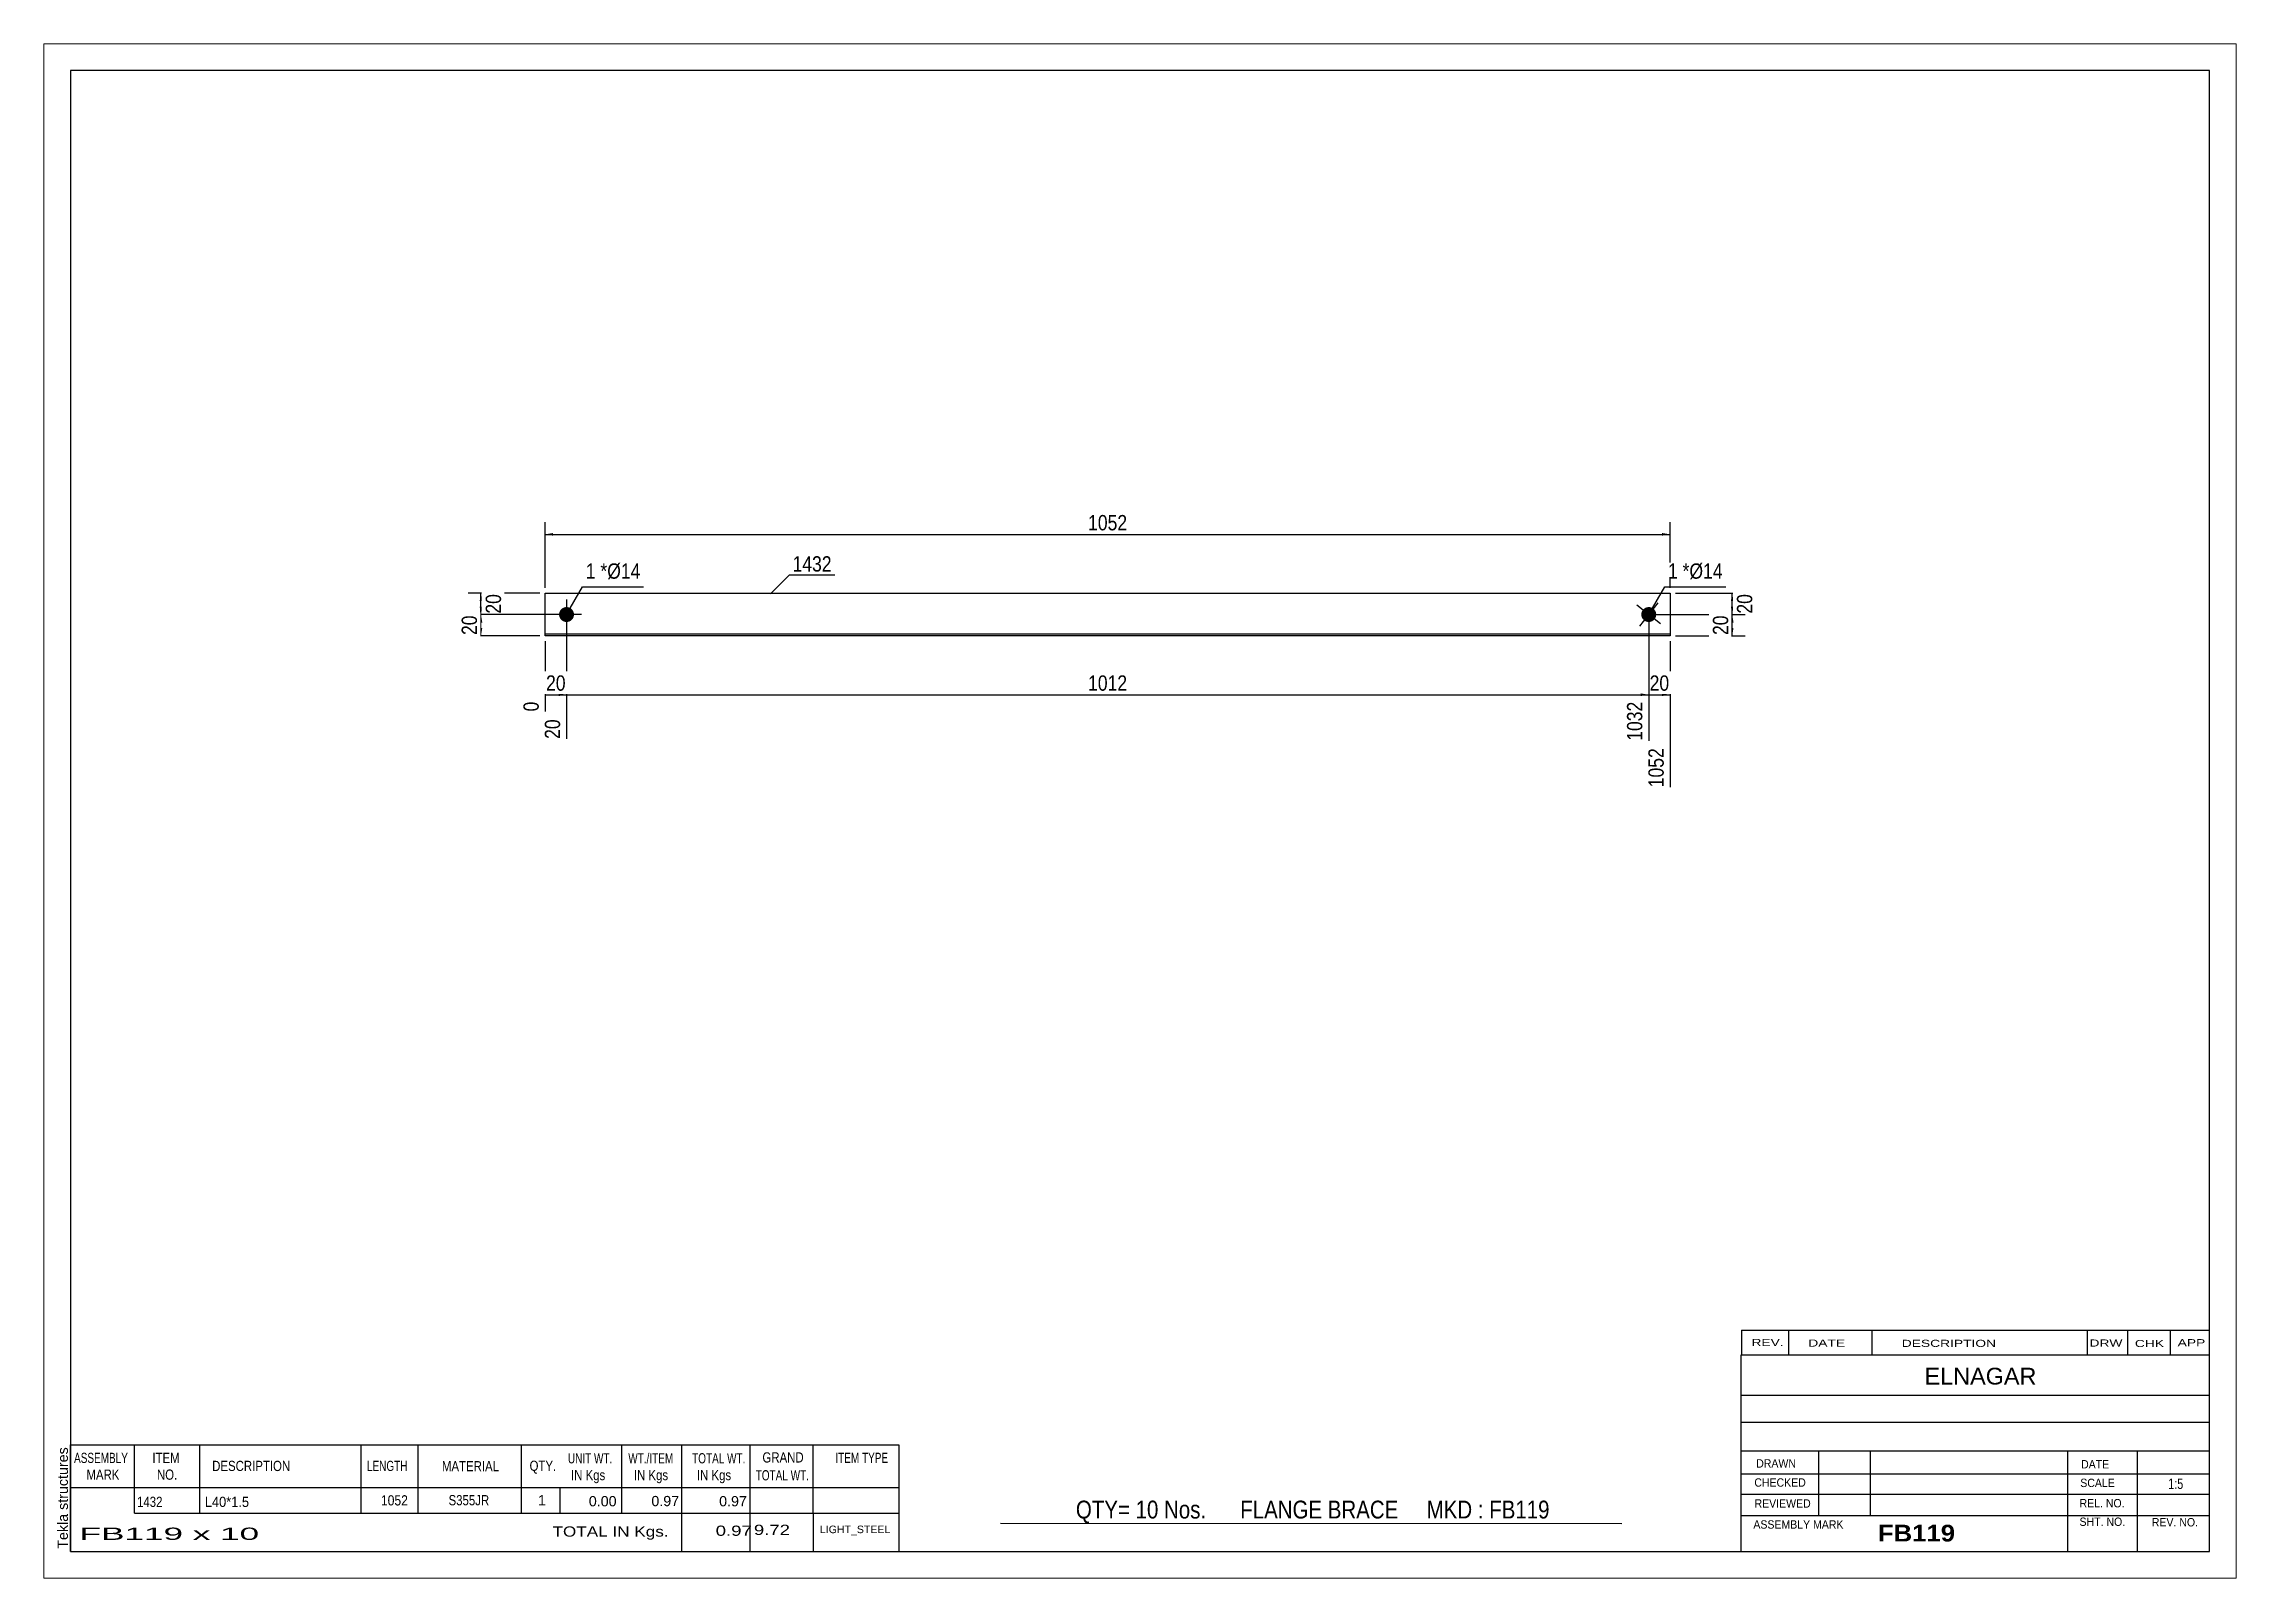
# Paper-space layout 'Layout1' of a CAD drawing. Header units: millimetres. Extents: x 0 to 410, y 0 to 287.
# The model-space entities are those that its viewports show. They can reach past a viewport. Long polylines and large blocks are cut down to what shows.
import ezdxf

# ---------------------------------------------------------------- set-up
doc = ezdxf.new("R2010")
doc.units = ezdxf.units.MM
doc.layers.add('Viewport layer', color=7, linetype='Continuous', plot=False)
doc.styles.add('Arial', font='ARIAL.TTF', dxfattribs={"height": 0.2})
doc.styles.add('Arial Bold', font='ARIALBD.TTF', dxfattribs={"height": 0.2})
doc.styles.add('Arial Narrow', font='ARIALN.TTF', dxfattribs={"height": 0.2})

# ---------------------------------------------------------------- blocks, each defined once
blk = doc.blocks.new('Unknown-627374387-1458')
at = {"color": 5, "linetype": 'Continuous'}
for p, q in [((405, 282), (5, 282)), ((5, 282), (5, 5)), ((405, 5), (405, 282)), ((5, 5), (405, 5))]:
    blk.add_line(p, q, dxfattribs=at)
at = {"color": 174, "linetype": 'Continuous', "style": 'Arial'}
blk.add_text('Tekla structures', height=1.9102, rotation=90, dxfattribs=at).set_placement((4.5, 5.5))
blk = doc.blocks.new('Part-627374387-1227 - 1212')
at = {"color": 2, "linetype": 'Continuous'}
for p, q in [((93.75, 176.25), (93.75, 184.25)), ((93.75, 184.25), (304.14, 184.25)), ((304.14, 184.25), (304.14, 176.25)), ((304.14, 176.55), (93.75, 176.55)), ((304.14, 176.25), (93.75, 176.25))]:
    blk.add_line(p, q, dxfattribs=at)
blk = doc.blocks.new('Bolt-627374387-1228 - 1212')
at = {"linetype": 'Continuous'}
blk.add_hatch(color=3, dxfattribs=at).paths.add_polyline_path([(97.75, 178.85, -1), (97.75, 181.65, -1)])
at = {"color": 3, "linetype": 'Continuous'}
for p, q in [((97.75, 183.05), (97.75, 177.45)), ((100.55, 180.25), (94.95, 180.25))]:
    blk.add_line(p, q, dxfattribs=at)
blk = doc.blocks.new('Bolt-627374387-1229 - 1212')
at = {"linetype": 'Continuous'}
blk.add_hatch(color=3, dxfattribs=at).paths.add_polyline_path([(299.28, 179.15, -1), (301.01, 181.35, -1)])
at = {"color": 3, "linetype": 'Continuous'}
for p, q in [((302.34, 178.52), (297.94, 181.98)), ((301.87, 182.45), (298.41, 178.05))]:
    blk.add_line(p, q, dxfattribs=at)
blk = doc.blocks.new('StraightDimension-627374387-1236 - 1212')
at = {"linetype": 'Continuous'}
blk.add_hatch(color=7, dxfattribs=at).paths.add_polyline_path([(302.64, 165.5), (304.14, 165.25), (302.64, 165)])
at = {"color": 7, "linetype": 'Continuous'}
for p, q in [((300.14, 179.25), (300.14, 156.64)), ((304.14, 175.25), (304.14, 147.94)), ((300.14, 165.25), (304.14, 165.25))]:
    blk.add_line(p, q, dxfattribs=at)
at = {"color": 0}
blk.add_wipeout([(304.57, 165.4), (304.57, 169.6), (299.71, 169.6), (299.71, 165.4)], dxfattribs=at)
at = {"color": 0, "linetype": 'Continuous'}
blk.add_wipeout([(303.54, 155.85), (299.34, 155.85), (299.34, 147.34), (303.54, 147.34)], dxfattribs=at)
at = {"color": 3, "style": 'Arial Narrow'}
blk.add_text('20', height=2.863, dxfattribs=at).set_placement((300.31, 166))
at = {"color": 3, "linetype": 'Continuous', "style": 'Arial Narrow'}
blk.add_text('1052', height=2.863, rotation=90.0002, dxfattribs=at).set_placement((302.94, 147.94))
blk = doc.blocks.new('StraightDimension-627374387-1237 - 1212')
at = {"linetype": 'Continuous'}
blk.add_hatch(color=7, dxfattribs=at).paths.add_polyline_path([(298.64, 165.5), (300.14, 165.25), (298.64, 165)])
at = {"color": 7, "linetype": 'Continuous'}
for p, q in [((97.75, 179.25), (97.75, 156.99)), ((300.14, 179.25), (300.14, 156.64)), ((97.75, 165.25), (300.14, 165.25))]:
    blk.add_line(p, q, dxfattribs=at)
at = {"color": 0}
blk.add_wipeout([(203.2, 165.4), (203.2, 169.6), (194.69, 169.6), (194.69, 165.4)], dxfattribs=at)
at = {"color": 0, "linetype": 'Continuous'}
blk.add_wipeout([(299.54, 164.55), (295.34, 164.55), (295.34, 156.04), (299.54, 156.04)], dxfattribs=at)
at = {"color": 3, "style": 'Arial Narrow'}
blk.add_text('1012', height=2.863, dxfattribs=at).set_placement((195.29, 166))
at = {"color": 3, "linetype": 'Continuous', "style": 'Arial Narrow'}
blk.add_text('1032', height=2.863, rotation=90.0002, dxfattribs=at).set_placement((298.94, 156.64))
blk = doc.blocks.new('StraightDimension-627374387-1238 - 1212')
at = {"linetype": 'Continuous'}
blk.add_hatch(color=7, dxfattribs=at).paths.add_polyline_path([(96.25, 165.5), (97.75, 165.25), (96.25, 165)])
at = {"color": 7, "linetype": 'Continuous'}
for p, q in [((97.75, 179.25), (97.75, 156.99)), ((93.75, 175.25), (93.75, 162.12)), ((93.75, 165.25), (97.75, 165.25))]:
    blk.add_line(p, q, dxfattribs=at)
at = {"color": 0}
blk.add_wipeout([(98.18, 165.4), (98.18, 169.6), (93.32, 169.6), (93.32, 165.4)], dxfattribs=at)
at = {"color": 0, "linetype": 'Continuous'}
blk.add_wipeout([(97.15, 161.25), (92.95, 161.25), (92.95, 156.39), (97.15, 156.39)], dxfattribs=at)
blk.add_wipeout([(93.15, 164.55), (88.95, 164.55), (88.95, 161.52), (93.15, 161.52)], dxfattribs=at)
at = {"color": 3, "style": 'Arial Narrow'}
blk.add_text('20', height=2.863, dxfattribs=at).set_placement((93.92, 166))
at = {"color": 3, "linetype": 'Continuous', "style": 'Arial Narrow'}
for s, height, p in [('0', 2.86, (92.55, 162.12)), ('20', 2.863, (96.55, 156.99))]:
    blk.add_text(s, height=height, rotation=90.0002, dxfattribs=at).set_placement(p)
blk = doc.blocks.new('StraightDimension-627374387-1249 - 1212')
at = {"linetype": 'Continuous'}
for points in [[(95.25, 195), (93.75, 195.25), (95.25, 195.5)], [(302.64, 195.5), (304.14, 195.25), (302.64, 195)]]:
    blk.add_hatch(color=7, dxfattribs=at).paths.add_polyline_path(points)
at = {"color": 7, "linetype": 'Continuous'}
for p, q in [((93.75, 185.25), (93.75, 197.5)), ((304.14, 185.25), (304.14, 197.5)), ((93.75, 195.25), (304.14, 195.25))]:
    blk.add_line(p, q, dxfattribs=at)
at = {"color": 0}
blk.add_wipeout([(203.2, 195.4), (203.2, 199.6), (194.69, 199.6), (194.69, 195.4)], dxfattribs=at)
at = {"color": 3, "style": 'Arial Narrow'}
blk.add_text('1052', height=2.863, dxfattribs=at).set_placement((195.29, 196))
blk = doc.blocks.new('StraightDimension-627374387-1253 - 1212')
at = {"linetype": 'Continuous'}
for points in [[(315.5, 182.75), (315.75, 184.25), (316, 182.75)], [(316, 181.75), (315.75, 180.25), (315.5, 181.75)]]:
    blk.add_hatch(color=7, dxfattribs=at).paths.add_polyline_path(points)
at = {"color": 7, "linetype": 'Continuous'}
for p, q in [((305.14, 184.25), (318, 184.25)), ((315.75, 180.25), (315.75, 184.25)), ((301.14, 180.25), (318, 180.25))]:
    blk.add_line(p, q, dxfattribs=at)
at = {"color": 0}
blk.add_wipeout([(320.1, 184.68), (315.9, 184.68), (315.9, 179.82), (320.1, 179.82)], dxfattribs=at)
at = {"color": 3, "style": 'Arial Narrow'}
blk.add_text('20', height=2.863, rotation=90.0002, dxfattribs=at).set_placement((319.5, 180.42))
blk = doc.blocks.new('StraightDimension-627374387-1254 - 1212')
at = {"linetype": 'Continuous'}
for points in [[(315.5, 178.75), (315.75, 180.25), (316, 178.75)], [(316, 177.75), (315.75, 176.25), (315.5, 177.75)]]:
    blk.add_hatch(color=7, dxfattribs=at).paths.add_polyline_path(points)
at = {"color": 7, "linetype": 'Continuous'}
for p, q in [((301.14, 180.25), (318.15, 180.25)), ((315.75, 176.25), (315.75, 180.25)), ((305.14, 176.25), (318.15, 176.25))]:
    blk.add_line(p, q, dxfattribs=at)
at = {"color": 0}
blk.add_wipeout([(315.6, 180.68), (311.4, 180.68), (311.4, 175.82), (315.6, 175.82)], dxfattribs=at)
at = {"color": 3, "style": 'Arial Narrow'}
blk.add_text('20', height=2.863, rotation=90.0002, dxfattribs=at).set_placement((315, 176.42))
blk = doc.blocks.new('StraightDimension-627374387-1261 - 1212')
at = {"linetype": 'Continuous'}
for points in [[(81.5, 182.75), (81.75, 184.25), (82, 182.75)], [(82, 181.75), (81.75, 180.25), (81.5, 181.75)]]:
    blk.add_hatch(color=7, dxfattribs=at).paths.add_polyline_path(points)
at = {"color": 7, "linetype": 'Continuous'}
for p, q in [((92.75, 184.25), (79.35, 184.25)), ((81.75, 180.25), (81.75, 184.25)), ((96.75, 180.25), (79.35, 180.25))]:
    blk.add_line(p, q, dxfattribs=at)
at = {"color": 0}
blk.add_wipeout([(86.1, 184.68), (81.9, 184.68), (81.9, 179.82), (86.1, 179.82)], dxfattribs=at)
at = {"color": 3, "style": 'Arial Narrow'}
blk.add_text('20', height=2.863, rotation=90.0002, dxfattribs=at).set_placement((85.5, 180.42))
blk = doc.blocks.new('StraightDimension-627374387-1262 - 1212')
at = {"linetype": 'Continuous'}
for points in [[(81.5, 178.75), (81.75, 180.25), (82, 178.75)], [(82, 177.75), (81.75, 176.25), (81.5, 177.75)]]:
    blk.add_hatch(color=7, dxfattribs=at).paths.add_polyline_path(points)
at = {"color": 7, "linetype": 'Continuous'}
for p, q in [((96.75, 180.25), (79.5, 180.25)), ((81.75, 176.25), (81.75, 180.25)), ((92.75, 176.25), (79.5, 176.25))]:
    blk.add_line(p, q, dxfattribs=at)
at = {"color": 0}
blk.add_wipeout([(81.6, 180.68), (77.4, 180.68), (77.4, 175.82), (81.6, 175.82)], dxfattribs=at)
at = {"color": 3, "style": 'Arial Narrow'}
blk.add_text('20', height=2.863, rotation=90.0002, dxfattribs=at).set_placement((81, 176.42))
blk = doc.blocks.new('CBS_CALLOFF-627374387-1482')
at = {"color": 7, "linetype": 'Continuous'}
blk.add_line((178.88, 10.27), (295.11, 10.25), dxfattribs=at)
at = {"color": 3, "linetype": 'Continuous', "style": 'Arial Narrow'}
blk.add_text('QTY= 10 Nos.      FLANGE BRACE     MKD : FB119', height=3.3405, dxfattribs=at).set_placement((193.01, 11.16))
blk = doc.blocks.new('CBS_BOM-627374387-1481')
at = {"color": 7, "linetype": 'Continuous'}
for p, q in [((4.97, 16.97), (4.97, 24.97)), ((4.97, 24.97), (159.89, 24.97)), ((16.97, 16.97), (16.97, 24.97)), ((29.16, 16.97), (29.16, 24.97)), ((59.32, 16.97), (59.32, 24.97)), ((70, 16.97), (70, 24.97)), ((89.32, 16.97), (89.32, 24.97)), ((108.12, 16.97), (108.12, 24.97)), ((119.33, 16.97), (119.33, 24.97)), ((132.12, 16.97), (132.12, 24.97)), ((143.87, 16.97), (143.87, 24.97)), ((159.89, 24.96), (159.89, 16.98)), ((4.97, 16.97), (159.89, 16.97)), ((4.97, 12.17), (4.97, 16.97)), ((16.97, 12.17), (16.97, 16.97)), ((29.16, 12.17), (29.16, 16.97)), ((59.32, 12.17), (59.32, 16.97)), ((70, 12.17), (70, 16.97)), ((89.32, 12.17), (89.32, 16.97)), ((96.58, 12.17), (96.58, 16.97)), ((108.12, 12.17), (108.12, 16.97)), ((119.33, 12.17), (119.33, 16.97)), ((132.12, 12.17), (132.12, 16.97)), ((143.89, 12.17), (143.89, 16.97)), ((159.89, 16.97), (159.89, 12.17)), ((4.97, 4.97), (4.97, 12.15)), ((16.97, 12.17), (159.89, 12.17)), ((119.33, 4.97), (119.33, 12.15)), ((132.12, 4.97), (132.12, 12.15)), ((143.93, 4.97), (143.93, 12.15)), ((159.89, 12.17), (159.89, 4.97)), ((4.97, 4.97), (159.89, 4.97))]:
    blk.add_line(p, q, dxfattribs=at)
at = {"color": 3, "linetype": 'Continuous', "style": 'Arial'}
for s, height, width, p in [('ASSEMBLY', 1.91, 0.7, (5.65, 21.54)), ('ITEM', 1.91, 0.8, (20.3, 21.54)), ('DESCRIPTION', 1.9102, 0.8, (31.48, 20.04)), ('LENGTH', 1.91, 0.7, (60.43, 20.04)), ('MATERIAL', 1.91, 0.8, (74.45, 19.99)), ('QTY.', 1.91, 0.8, (90.84, 20.07)), ('UNIT WT.', 1.91, 0.7, (98.01, 21.47)), ('WT./ITEM', 1.91, 0.7, (109.3, 21.47)), ('TOTAL WT.', 1.91, 0.7, (121.24, 21.47)), ('GRAND', 1.91, 0.8, (134.39, 21.63)), ('ITEM TYPE', 1.91, 0.7, (148.03, 21.55)), ('MARK', 1.91, 0.8, (7.97, 18.41)), ('NO.', 1.91, 0.8, (21.15, 18.41)), ('IN Kgs', 1.91, 0.8, (98.59, 18.33)), ('IN Kgs', 1.91, 0.8, (110.34, 18.33)), ('IN Kgs', 1.91, 0.8, (122.13, 18.33)), ('TOTAL WT.', 1.91, 0.7, (133.13, 18.29))]:
    blk.add_text(s, height=height, dxfattribs=dict(at, width=width)).set_placement(p)
at = {"color": 7, "linetype": 'Continuous', "style": 'Arial'}
for s, width, p in [('1432', 0.8, (17.43, 13.32)), ('L40*1.5', 0.9, (30.1, 13.32)), ('1052', 0.85, (63.04, 13.6)), ('S355JR', 0.8, (75.69, 13.63))]:
    blk.add_text(s, height=1.91, dxfattribs=dict(at, width=width)).set_placement(p)
for s, p in [('1', (92.41, 13.63)), ('0.00', (101.92, 13.44)), ('0.97', (113.62, 13.47)), ('0.97', (126.29, 13.44))]:
    blk.add_text(s, height=1.91, dxfattribs=at).set_placement(p)
at = {"color": 6, "linetype": 'Continuous', "style": 'Arial'}
for s, height, width, p in [('FB119 x 10', 2.292, 2.05, (6.69, 7.16)), ('TOTAL IN Kgs.', 1.9102, 1.2, (95.13, 7.77)), ('0.97', 1.91, 1.3, (125.65, 7.92)), ('9.72', 1.91, 1.3, (132.79, 8.08))]:
    blk.add_text(s, height=height, dxfattribs=dict(at, width=width)).set_placement(p)
blk.add_text('LIGHT_STEEL', height=1.4135, dxfattribs=at).set_placement((145.14, 8.42))
blk = doc.blocks.new('CBS_NAME_BLOG-627374387-1483')
at = {"color": 7, "linetype": 'Continuous'}
for p, q in [((317.41, 41.75), (404.93, 41.75)), ((317.41, 5.04), (317.41, 41.75)), ((317.41, 34.21), (404.93, 34.21)), ((317.48, 29.16), (405, 29.16)), ((317.41, 23.79), (404.93, 23.79)), ((331.93, 11.68), (331.93, 23.78)), ((341.62, 11.71), (341.62, 23.78)), ((378.53, 5.04), (378.53, 23.77)), ((391.58, 5.04), (391.58, 23.78)), ((317.42, 19.49), (405, 19.51)), ((317.41, 15.74), (404.93, 15.74)), ((317.41, 11.7), (404.93, 11.7)), ((317.41, 5), (405, 5))]:
    blk.add_line(p, q, dxfattribs=at)
at = {"color": 3, "linetype": 'Continuous', "style": 'Arial'}
blk.add_text('ELNAGAR', height=3.133, dxfattribs=at).set_placement((351.73, 36.22))
at = {"color": 3, "linetype": 'Continuous'}
for s, height, style, width, p in [('DRAWN', 1.566, 'Arial', 0.9, (320.24, 20.68)), ('DATE', 1.566, 'Arial', 0.9, (381, 20.52)), ('CHECKED', 1.566, 'Arial', 0.9, (319.89, 17.11)), ('SCALE', 1.566, 'Arial', 0.9, (380.85, 17.04)), ('1:5', 1.957, 'Arial Narrow', 0.9, (397.3, 16.68)), ('REVIEWED', 1.566, 'Arial', 0.9, (319.93, 13.19)), ('REL. NO.', 1.566, 'Arial', 0.9, (380.71, 13.24)), ('ASSEMBLY MARK', 1.5663, 'Arial', 0.9, (319.71, 9.26)), ('FB119', 3.131, 'Arial Bold', 1.1, (342.99, 6.86)), ('SHT. NO.', 1.566, 'Arial', 0.9, (380.71, 9.77)), ('REV. NO.', 1.566, 'Arial', 0.9, (394.23, 9.68))]:
    blk.add_text(s, height=height, dxfattribs=dict(at, style=style, width=width)).set_placement(p)
blk = doc.blocks.new('CBS_REVISION-627374387-1484')
at = {"color": 7, "linetype": 'Continuous'}
for p, q in [((317.49, 46.38), (404.99, 46.38)), ((317.49, 46.38), (317.49, 41.75)), ((326.29, 46.38), (326.29, 41.75)), ((341.88, 46.38), (341.88, 41.81)), ((382.14, 46.38), (382.14, 41.75)), ((389.68, 46.38), (389.68, 41.75)), ((397.63, 46.38), (397.63, 41.75)), ((317.49, 41.75), (404.99, 41.75))]:
    blk.add_line(p, q, dxfattribs=at)
at = {"color": 7, "style": 'Arial Narrow', "width": 1.7}
for s, height, p in [('REV.', 1.326, (319.35, 43.43)), ('DATE', 1.326, (329.98, 43.31)), ('DESCRIPTION', 1.3257, (347.46, 43.26)), ('DRW', 1.326, (382.57, 43.32)), ('CHK', 1.326, (391.06, 43.23)), ('APP', 1.326, (399.06, 43.38))]:
    blk.add_text(s, height=height, dxfattribs=at).set_placement(p)
blk = doc.blocks.new('Mark-627374387-1268 - 1212')
at = {"color": 0}
blk.add_wipeout([(147.34, 188.29), (147.34, 191.29), (140.02, 191.29), (140.02, 188.29)], dxfattribs=at)
blk.add_wipeout([(147.34, 188.29), (147.34, 191.29), (140.02, 191.29), (140.02, 188.29)], dxfattribs=at)
at = {"color": 7, "linetype": 'Continuous'}
for p, q in [((135.89, 184.15), (139.42, 187.69)), ((139.42, 187.69), (147.94, 187.69))]:
    blk.add_line(p, q, dxfattribs=at)
at = {"color": 3, "style": 'Arial Narrow'}
blk.add_text('1432', height=2.863, dxfattribs=at).set_placement((140.02, 188.29))
blk = doc.blocks.new('Mark-627374387-1271 - 1212')
at = {"color": 0}
blk.add_wipeout([(103.18, 186.95), (103.18, 189.95), (101.35, 189.95), (101.35, 186.95)], dxfattribs=at)
blk.add_wipeout([(103.18, 186.95), (103.18, 189.95), (101.35, 189.95), (101.35, 186.95)], dxfattribs=at)
at = {"color": 7, "linetype": 'Continuous'}
blk.add_line((97.75, 180.25), (100.75, 185.45), dxfattribs=at)
at = {"color": 0}
blk.add_wipeout([(105.36, 186.95), (105.36, 189.95), (104.08, 189.95), (104.08, 186.95)], dxfattribs=at)
blk.add_wipeout([(105.36, 186.95), (105.36, 189.95), (104.08, 189.95), (104.08, 186.95)], dxfattribs=at)
at = {"color": 3, "style": 'Arial Narrow'}
blk.add_text('1', height=2.86, dxfattribs=at).set_placement((101.35, 186.95))
at = {"color": 0}
blk.add_wipeout([(111.57, 186.95), (111.57, 189.95), (105.36, 189.95), (105.36, 186.95)], dxfattribs=at)
blk.add_wipeout([(111.57, 186.95), (111.57, 189.95), (105.36, 189.95), (105.36, 186.95)], dxfattribs=at)
at = {"color": 7, "linetype": 'Continuous'}
blk.add_line((100.75, 185.45), (112.17, 185.45), dxfattribs=at)
at = {"color": 3, "style": 'Arial Narrow'}
for s, height, p in [('*', 2.86, (104.08, 186.95)), ('Ø14', 2.863, (105.36, 186.95))]:
    blk.add_text(s, height=height, dxfattribs=at).set_placement(p)
blk = doc.blocks.new('Mark-627374387-1272 - 1212')
at = {"color": 0}
blk.add_wipeout([(305.57, 186.95), (305.57, 189.95), (303.74, 189.95), (303.74, 186.95)], dxfattribs=at)
blk.add_wipeout([(305.57, 186.95), (305.57, 189.95), (303.74, 189.95), (303.74, 186.95)], dxfattribs=at)
at = {"color": 7, "linetype": 'Continuous'}
blk.add_line((300.14, 180.25), (303.14, 185.45), dxfattribs=at)
at = {"color": 0}
blk.add_wipeout([(307.75, 186.95), (307.75, 189.95), (306.47, 189.95), (306.47, 186.95)], dxfattribs=at)
blk.add_wipeout([(307.75, 186.95), (307.75, 189.95), (306.47, 189.95), (306.47, 186.95)], dxfattribs=at)
at = {"color": 3, "style": 'Arial Narrow'}
blk.add_text('1', height=2.86, dxfattribs=at).set_placement((303.74, 186.95))
at = {"color": 0}
blk.add_wipeout([(313.96, 186.95), (313.96, 189.95), (307.75, 189.95), (307.75, 186.95)], dxfattribs=at)
blk.add_wipeout([(313.96, 186.95), (313.96, 189.95), (307.75, 189.95), (307.75, 186.95)], dxfattribs=at)
at = {"color": 7, "linetype": 'Continuous'}
blk.add_line((303.14, 185.45), (314.56, 185.45), dxfattribs=at)
at = {"color": 3, "style": 'Arial Narrow'}
for s, height, p in [('*', 2.86, (306.47, 186.95)), ('Ø14', 2.863, (307.75, 186.95))]:
    blk.add_text(s, height=height, dxfattribs=at).set_placement(p)

msp = doc.modelspace()

# ---------------------------------------------------------------- block references
for name in ['Unknown-627374387-1458', 'Part-627374387-1227 - 1212', 'Bolt-627374387-1228 - 1212', 'Bolt-627374387-1229 - 1212', 'CBS_REVISION-627374387-1484', 'CBS_NAME_BLOG-627374387-1483', 'CBS_BOM-627374387-1481', 'CBS_CALLOFF-627374387-1482']:
    msp.add_blockref(name, (0, 0))

# ---------------------------------------------------------------- next in the draw order: block references
for name in ['StraightDimension-627374387-1249 - 1212', 'StraightDimension-627374387-1236 - 1212']:
    msp.add_blockref(name, (0, 0))

# ---------------------------------------------------------------- next in the draw order: block references
for name in ['Mark-627374387-1268 - 1212', 'StraightDimension-627374387-1237 - 1212']:
    msp.add_blockref(name, (0, 0))

# ---------------------------------------------------------------- next in the draw order: block references
for name in ['StraightDimension-627374387-1253 - 1212', 'StraightDimension-627374387-1238 - 1212']:
    msp.add_blockref(name, (0, 0))

# ---------------------------------------------------------------- next in the draw order: block references
for name in ['StraightDimension-627374387-1261 - 1212', 'StraightDimension-627374387-1254 - 1212']:
    msp.add_blockref(name, (0, 0))

# ---------------------------------------------------------------- next in the draw order: block references
for name in ['Mark-627374387-1272 - 1212', 'StraightDimension-627374387-1262 - 1212']:
    msp.add_blockref(name, (0, 0))

# ---------------------------------------------------------------- next in the draw order: block references
msp.add_blockref('Mark-627374387-1271 - 1212', (0, 0))

psp = doc.layouts.get("Layout1")

# ---------------------------------------------------------------- viewports
at = {"layer": 'Viewport layer', "view_target_point": (205, 143.5)}
psp.add_viewport(center=(205, 143.5), size=(410, 287), view_center_point=(0, 0), view_height=287, dxfattribs=at)

doc.saveas('drawing.dxf')
